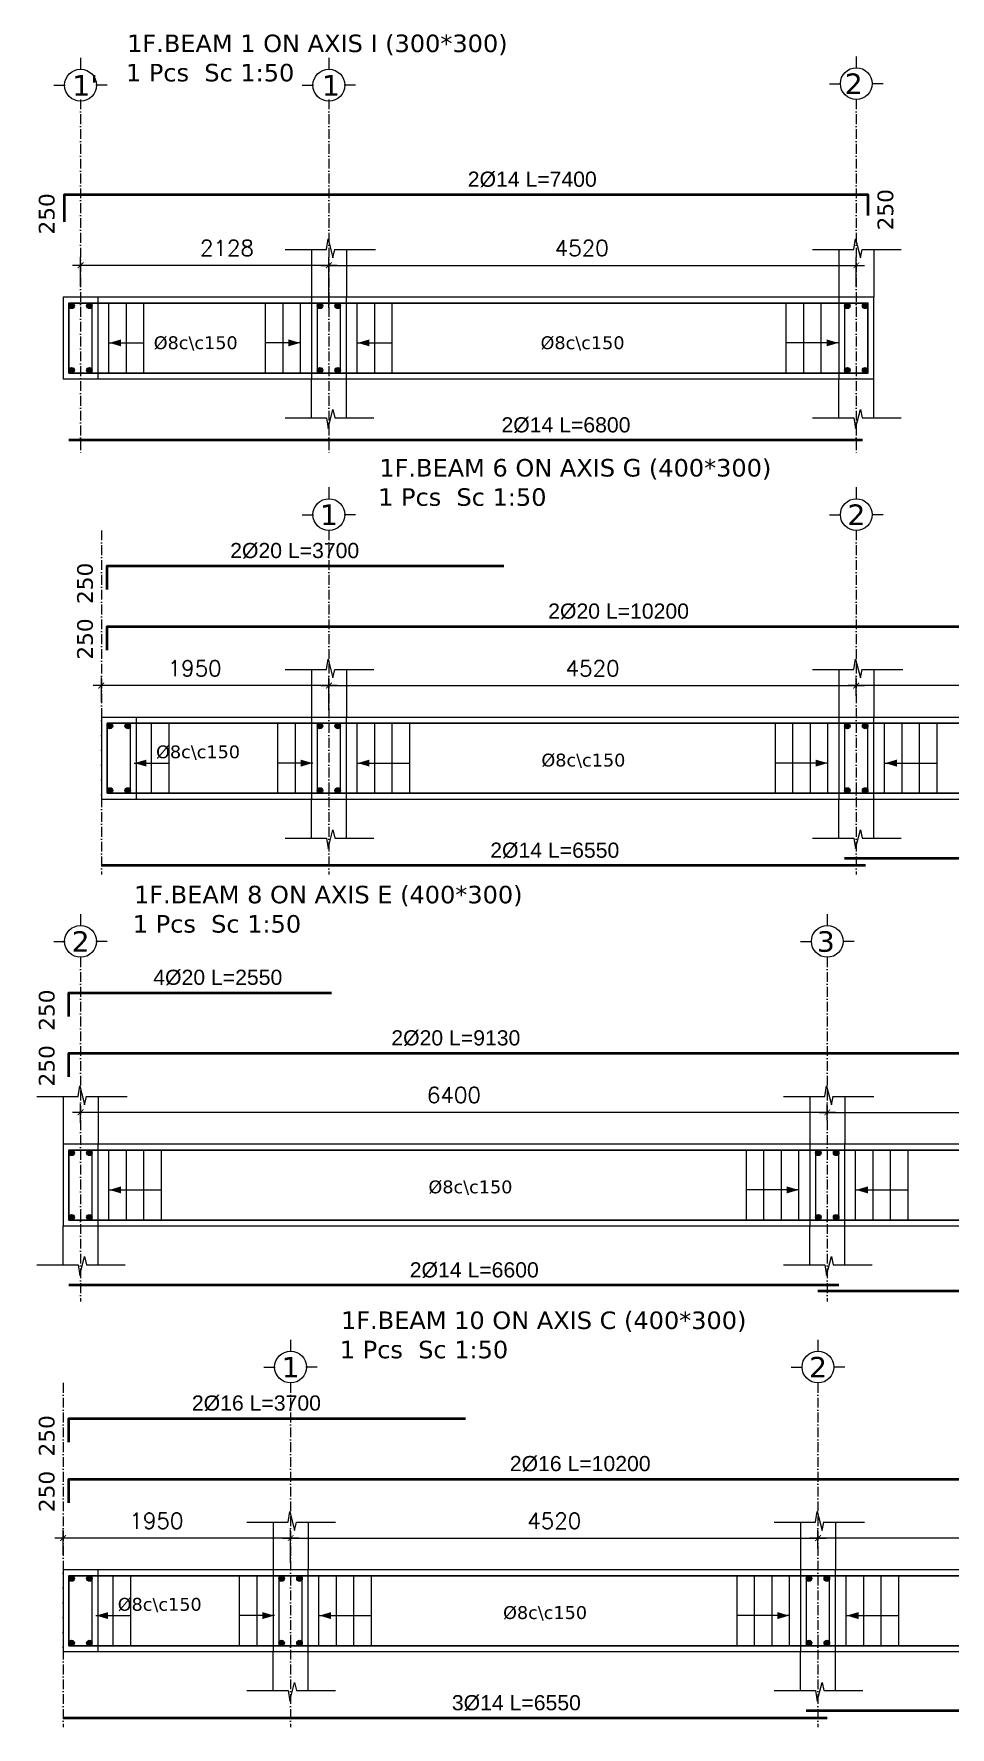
# Model space of a CAD drawing. Header units: inches. Extents: x -17020 to 43805, y -10194 to 123061.
# Drawn here: x 14624 to 15409, y 113542 to 114993 of the extents above; entities that cross this region are included whole.
import ezdxf

# ---------------------------------------------------------------- set-up
doc = ezdxf.new("R2010")
doc.units = ezdxf.units.IN
doc.header["$LTSCALE"] = 0.7
doc.header["$MEASUREMENT"] = 0
doc.linetypes.add('ACAD_ISO10W100', pattern=[18, 12, -3, 0, -3])
doc.layers.get('0').update_dxf_attribs({"lineweight": 13})
doc.layers.get('Defpoints').update_dxf_attribs({"lineweight": 5})
for name, color, linetype, lineweight in [('axis', 254, 'ACAD_ISO10W100', 9), ('BEAM FRAME', 5, 'Continuous', 18), ('COLUMN', 4, 'Continuous', 20), ('elevline', 30, 'Continuous', 20), ('FRAME 070', 5, 'Continuous', 60), ('hatch', 9, 'Continuous', 9), ('renforcment', 141, 'Continuous', 40), ('tex', 3, 'Continuous', 25), ('TEXT', 3, 'Continuous', 25), ('top rein. extension', 50, 'Continuous', 20), ('top renforcment', 7, 'Continuous', 40)]:
    doc.layers.add(name, color=color, linetype=linetype, lineweight=lineweight)
doc.styles.add('100', font='romans.shx', dxfattribs={"height": 13.5})
doc.styles.add('romanc', font='verdana.ttf', dxfattribs={"height": 250})
doc.styles.get("Standard").update_dxf_attribs({"font": 'arial.ttf', "height": 13})
doc.dimstyles.new('100', dxfattribs={"dimtxt": 13.5, "dimasz": 5, "dimexe": 7, "dimexo": 7, "dimgap": 8, "dimtad": 1, "dimdec": 0, "dimlfac": 10, "dimzin": 4, "dimdsep": 46, "dimtxsty": '100', "dimblk": 'ARCHTICK', "dimcen": 0.09, "dimdle": 7, "dimclrd": 1, "dimclre": 8, "dimclrt": 2, "dimadec": 0, "dimazin": 1, "dimtfac": 1, "dimtdec": 0, "dimtix": 1, "dimtofl": 0, "dimtmove": 0, "dimatfit": 3, "dimldrblk": 'ARCHTICK', "dimfxl": 0.18, "dimtolj": 1, "dimtzin": 0, "dimlwd": -1, "dimlwe": -1, "dimarcsym": 0})
doc.dimstyles.get("Standard").update_dxf_attribs({"dimtxt": 13, "dimasz": 5, "dimexe": 0.18, "dimexo": 0.0625, "dimgap": 6, "dimtad": 1, "dimdec": 0, "dimlfac": 10, "dimzin": 0, "dimdsep": 46, "dimtxsty": 'Standard', "dimblk": 'ARCHTICK', "dimcen": 0.09, "dimse1": 1, "dimse2": 1, "dimclrd": 1, "dimclre": 7, "dimclrt": 3, "dimadec": 0, "dimazin": 0, "dimtfac": 1, "dimtdec": 0, "dimtix": 1, "dimtofl": 0, "dimtmove": 0, "dimatfit": 3, "dimldrblk": 'ARCHTICK', "dimfxl": 1, "dimtolj": 1, "dimtzin": 0, "dimarcsym": 0})

# ---------------------------------------------------------------- blocks, each defined once
blk = doc.blocks.new('_ArchTick')
at = {"color": 0, "linetype": 'ByBlock', "lineweight": 0, "const_width": 0.15}
blk.add_lwpolyline([(-0.5, -0.5), (0.5, 0.5)], dxfattribs=at)
blk = doc.blocks.new('*D416')
at = {"color": 8, "transparency": 16777216}
for p, q in [((14876.6, 114758.2), (14876.6, 114801.7)), ((15328.6, 114776.5), (15328.6, 114801.7))]:
    blk.add_line(p, q, dxfattribs=at)
at = {"color": 1, "transparency": 16777216}
blk.add_line((14869.6, 114794.7), (15335.6, 114794.7), dxfattribs=at)
at = {"layer": 'Defpoints', "color": 0, "transparency": 16777216}
for p in [(15328.6, 114794.7), (15328.6, 114769.5), (14876.6, 114751.2)]:
    blk.add_point(p, dxfattribs=at)
at = {"color": 1, "transparency": 16777216, "xscale": 5, "yscale": 5, "zscale": 5, "rotation": 180}
blk.add_blockref('_ArchTick', (14876.6, 114794.7), dxfattribs=at)
at = {"color": 1, "transparency": 16777216, "xscale": 5, "yscale": 5, "zscale": 5}
blk.add_blockref('_ArchTick', (15328.6, 114794.7), dxfattribs=at)
at = {"color": 2, "transparency": 16777216, "insert": (15093.3, 114809.5), "char_height": 13.5, "attachment_point": 5, "style": '100'}
blk.add_mtext('\\A1;4520', dxfattribs=at)
blk = doc.blocks.new('*D417')
at = {"layer": 'Defpoints', "color": 0, "transparency": 16777216}
for p in [(14653.8, 114644.8, -13652.7), (15333.8, 114644.8, -37318.8), (15333.8, 114644.8)]:
    blk.add_point(p, dxfattribs=at)
at = {"layer": 'TEXT', "color": 3, "transparency": 16777216, "insert": (15079.8, 114657.8), "char_height": 13, "attachment_point": 5}
blk.add_mtext('\\A1;2%%C14 L=6800', dxfattribs=at)
blk = doc.blocks.new('*D418')
at = {"layer": 'Defpoints', "color": 0, "transparency": 16777216}
for p in [(14623.8, 114855.3, 264.3), (14623.8, 114855.3), (15363.8, 114855.3, -440.4)]:
    blk.add_point(p, dxfattribs=at)
at = {"layer": 'TEXT', "color": 3, "transparency": 16777216, "insert": (15050.9, 114868.3), "char_height": 13, "attachment_point": 5}
blk.add_mtext('\\A1;2%%C14 L=7400', dxfattribs=at)
blk = doc.blocks.new('*D419')
at = {"color": 8, "transparency": 16777216}
for p, q in [((14663.8, 114776.5), (14663.8, 114801.7)), ((14876.6, 114758.2), (14876.6, 114801.7))]:
    blk.add_line(p, q, dxfattribs=at)
at = {"color": 1, "transparency": 16777216}
blk.add_line((14883.6, 114794.7), (14656.8, 114794.7), dxfattribs=at)
at = {"layer": 'Defpoints', "color": 0, "transparency": 16777216}
for p in [(14663.8, 114794.7), (14663.8, 114769.5), (14876.6, 114751.2)]:
    blk.add_point(p, dxfattribs=at)
at = {"color": 1, "transparency": 16777216, "xscale": 5, "yscale": 5, "zscale": 5, "rotation": 180}
blk.add_blockref('_ArchTick', (14663.8, 114794.7), dxfattribs=at)
at = {"color": 1, "transparency": 16777216, "xscale": 5, "yscale": 5, "zscale": 5}
blk.add_blockref('_ArchTick', (14876.6, 114794.7), dxfattribs=at)
at = {"color": 2, "transparency": 16777216, "insert": (14789.2, 114809.5), "char_height": 13.5, "attachment_point": 5, "style": '100'}
blk.add_mtext('\\A1;2128', dxfattribs=at)
blk = doc.blocks.new('*D446')
at = {"layer": 'Defpoints', "color": 0, "transparency": 16777216}
for p in [(14656.6, 114485.2, -218.4), (14656.6, 114485.2), (15676.6, 114485.2, -167.8)]:
    blk.add_point(p, dxfattribs=at)
at = {"layer": 'TEXT', "color": 3, "transparency": 16777216, "insert": (15124.9, 114498.2), "char_height": 13, "attachment_point": 5}
blk.add_mtext('\\A1;2%%C20 L=10200', dxfattribs=at)
blk = doc.blocks.new('*D449')
at = {"color": 8, "transparency": 16777216}
for p, q in [((15328.6, 114425.7), (15328.6, 114441.6)), ((15968.6, 114428), (15968.6, 114441.6))]:
    blk.add_line(p, q, dxfattribs=at)
at = {"color": 1, "transparency": 16777216}
blk.add_line((15975.6, 114434.6), (15321.6, 114434.6), dxfattribs=at)
at = {"layer": 'Defpoints', "color": 0, "transparency": 16777216}
for p in [(15328.6, 114434.6), (15328.6, 114418.7), (15968.6, 114421)]:
    blk.add_point(p, dxfattribs=at)
at = {"color": 1, "transparency": 16777216, "xscale": 5, "yscale": 5, "zscale": 5, "rotation": 180}
blk.add_blockref('_ArchTick', (15328.6, 114434.6), dxfattribs=at)
at = {"color": 1, "transparency": 16777216, "xscale": 5, "yscale": 5, "zscale": 5}
blk.add_blockref('_ArchTick', (15968.6, 114434.6), dxfattribs=at)
at = {"color": 2, "transparency": 16777216, "insert": (15648.6, 114449.4), "char_height": 13.5, "attachment_point": 5, "style": '100'}
blk.add_mtext('\\A1;6400', dxfattribs=at)
blk = doc.blocks.new('*D450')
at = {"color": 8, "transparency": 16777216}
for p, q in [((14876.6, 114413.4), (14876.6, 114441.6)), ((15328.6, 114425.7), (15328.6, 114441.6))]:
    blk.add_line(p, q, dxfattribs=at)
at = {"color": 1, "transparency": 16777216}
blk.add_line((14869.6, 114434.6), (15335.6, 114434.6), dxfattribs=at)
at = {"layer": 'Defpoints', "color": 0, "transparency": 16777216}
for p in [(15328.6, 114434.6), (15328.6, 114418.7), (14876.6, 114406.4)]:
    blk.add_point(p, dxfattribs=at)
at = {"color": 1, "transparency": 16777216, "xscale": 5, "yscale": 5, "zscale": 5, "rotation": 180}
blk.add_blockref('_ArchTick', (14876.6, 114434.6), dxfattribs=at)
at = {"color": 1, "transparency": 16777216, "xscale": 5, "yscale": 5, "zscale": 5}
blk.add_blockref('_ArchTick', (15328.6, 114434.6), dxfattribs=at)
at = {"color": 2, "transparency": 16777216, "insert": (15102.6, 114449.4), "char_height": 13.5, "attachment_point": 5, "style": '100'}
blk.add_mtext('\\A1;4520', dxfattribs=at)
blk = doc.blocks.new('*D451')
at = {"layer": 'Defpoints', "color": 0, "transparency": 16777216}
for p in [(14656.6, 114537.1, -218.4), (14656.6, 114537.1), (15026.6, 114537.1, -209.5)]:
    blk.add_point(p, dxfattribs=at)
at = {"layer": 'TEXT', "color": 3, "transparency": 16777216, "insert": (14847.3, 114550.1), "char_height": 13, "attachment_point": 5}
blk.add_mtext('\\A1;2%%C20 L=3700', dxfattribs=at)
blk = doc.blocks.new('*D453')
at = {"layer": 'Defpoints', "color": 0, "transparency": 16777216}
for p in [(14681.6, 114280.3, -13652.7), (15336.6, 114280.3, -37100.9), (15336.6, 114280.3)]:
    blk.add_point(p, dxfattribs=at)
at = {"layer": 'TEXT', "color": 3, "transparency": 16777216, "insert": (15070.2, 114293.3), "char_height": 13, "attachment_point": 5}
blk.add_mtext('\\A1;2%%C14 L=6550', dxfattribs=at)
blk = doc.blocks.new('*D454')
at = {"layer": 'Defpoints', "color": 0, "transparency": 16777216}
for p in [(15318.6, 114286.5, -13652.7), (15978.6, 114286.5, -37100.9), (15978.6, 114286.5)]:
    blk.add_point(p, dxfattribs=at)
at = {"layer": 'TEXT', "color": 3, "transparency": 16777216, "insert": (15666, 114299.5), "char_height": 13, "attachment_point": 5}
blk.add_mtext('\\A1;2%%C14 L=6600', dxfattribs=at)
blk = doc.blocks.new('*D456')
at = {"color": 8, "transparency": 16777216}
for p, q in [((14681.6, 114420.3), (14681.6, 114441.6)), ((14876.6, 114413.4), (14876.6, 114441.6))]:
    blk.add_line(p, q, dxfattribs=at)
at = {"color": 1, "transparency": 16777216}
blk.add_line((14883.6, 114434.6), (14674.6, 114434.6), dxfattribs=at)
at = {"layer": 'Defpoints', "color": 0, "transparency": 16777216}
for p in [(14681.6, 114434.6), (14681.6, 114413.3), (14876.6, 114406.4)]:
    blk.add_point(p, dxfattribs=at)
at = {"color": 1, "transparency": 16777216, "xscale": 5, "yscale": 5, "zscale": 5, "rotation": 180}
blk.add_blockref('_ArchTick', (14681.6, 114434.6), dxfattribs=at)
at = {"color": 1, "transparency": 16777216, "xscale": 5, "yscale": 5, "zscale": 5}
blk.add_blockref('_ArchTick', (14876.6, 114434.6), dxfattribs=at)
at = {"color": 2, "transparency": 16777216, "insert": (14761.6, 114449.4), "char_height": 13.5, "attachment_point": 5, "style": '100'}
blk.add_mtext('\\A1;1950', dxfattribs=at)
blk = doc.blocks.new('*D496')
at = {"layer": 'Defpoints', "color": 0, "transparency": 16777216}
for p in [(14623.8, 114119.5, -0.5), (14623.8, 114119.5), (15536.7, 114119.5, -167.8)]:
    blk.add_point(p, dxfattribs=at)
at = {"layer": 'TEXT', "color": 3, "transparency": 16777216, "insert": (14985.4, 114132.5), "char_height": 13, "attachment_point": 5}
blk.add_mtext('\\A1;2%%C20 L=9130', dxfattribs=at)
blk = doc.blocks.new('*D497')
at = {"color": 8, "transparency": 16777216}
for p, q in [((15303.8, 114062.3), (15303.8, 114075.9)), ((15755.8, 114062.9), (15755.8, 114075.9))]:
    blk.add_line(p, q, dxfattribs=at)
at = {"color": 1, "transparency": 16777216}
blk.add_line((15296.8, 114068.9), (15762.8, 114068.9), dxfattribs=at)
at = {"layer": 'Defpoints', "color": 0, "transparency": 16777216}
for p in [(15755.8, 114068.9), (15303.8, 114055.3), (15755.8, 114055.9)]:
    blk.add_point(p, dxfattribs=at)
at = {"color": 1, "transparency": 16777216, "xscale": 5, "yscale": 5, "zscale": 5, "rotation": 180}
blk.add_blockref('_ArchTick', (15303.8, 114068.9), dxfattribs=at)
at = {"color": 1, "transparency": 16777216, "xscale": 5, "yscale": 5, "zscale": 5}
blk.add_blockref('_ArchTick', (15755.8, 114068.9), dxfattribs=at)
at = {"color": 2, "transparency": 16777216, "insert": (15529.8, 114083.7), "char_height": 13.5, "attachment_point": 5, "style": '100'}
blk.add_mtext('\\A1;4520', dxfattribs=at)
blk = doc.blocks.new('*D499')
at = {"color": 8, "transparency": 16777216}
for p, q in [((14663.8, 114060), (14663.8, 114075.9)), ((15303.8, 114062.3), (15303.8, 114075.9))]:
    blk.add_line(p, q, dxfattribs=at)
at = {"color": 1, "transparency": 16777216}
blk.add_line((15310.8, 114068.9), (14656.8, 114068.9), dxfattribs=at)
at = {"layer": 'Defpoints', "color": 0, "transparency": 16777216}
for p in [(14663.8, 114068.9), (14663.8, 114053), (15303.8, 114055.3)]:
    blk.add_point(p, dxfattribs=at)
at = {"color": 1, "transparency": 16777216, "xscale": 5, "yscale": 5, "zscale": 5, "rotation": 180}
blk.add_blockref('_ArchTick', (14663.8, 114068.9), dxfattribs=at)
at = {"color": 1, "transparency": 16777216, "xscale": 5, "yscale": 5, "zscale": 5}
blk.add_blockref('_ArchTick', (15303.8, 114068.9), dxfattribs=at)
at = {"color": 2, "transparency": 16777216, "insert": (14983.8, 114083.7), "char_height": 13.5, "attachment_point": 5, "style": '100'}
blk.add_mtext('\\A1;6400', dxfattribs=at)
blk = doc.blocks.new('*D500')
at = {"layer": 'Defpoints', "color": 0, "transparency": 16777216}
for p in [(14623.8, 114171.4, -218.4), (14623.8, 114171.4), (14878.8, 114171.4, -217.9)]:
    blk.add_point(p, dxfattribs=at)
at = {"layer": 'TEXT', "color": 3, "transparency": 16777216, "insert": (14781.4, 114184.4), "char_height": 13, "attachment_point": 5}
blk.add_mtext('\\A1;4%%C20 L=2550', dxfattribs=at)
blk = doc.blocks.new('*D501')
at = {"layer": 'Defpoints', "color": 0, "transparency": 16777216}
for p in [(14653.8, 113920.7, -13652.7), (15313.8, 113920.7, -37100.9), (15313.8, 113920.7)]:
    blk.add_point(p, dxfattribs=at)
at = {"layer": 'TEXT', "color": 3, "transparency": 16777216, "insert": (15001.2, 113933.7), "char_height": 13, "attachment_point": 5}
blk.add_mtext('\\A1;2%%C14 L=6600', dxfattribs=at)
blk = doc.blocks.new('*D503')
at = {"layer": 'Defpoints', "color": 0, "transparency": 16777216}
for p in [(15295.8, 113915.6, -13652.7), (15880.8, 113915.6, -37100.9), (15880.8, 113915.6)]:
    blk.add_point(p, dxfattribs=at)
at = {"layer": 'TEXT', "color": 3, "transparency": 16777216, "insert": (15516.4, 113928.6), "char_height": 13, "attachment_point": 5}
blk.add_mtext('\\A1;2%%C14 L=5850', dxfattribs=at)
blk = doc.blocks.new('*D527')
at = {"layer": 'Defpoints', "color": 0, "transparency": 16777216}
for p in [(14623.8, 113754.7, -218.4), (14623.8, 113754.7), (15643.7, 113754.7, -167.8)]:
    blk.add_point(p, dxfattribs=at)
at = {"layer": 'TEXT', "color": 3, "transparency": 16777216, "insert": (15092, 113767.7), "char_height": 13, "attachment_point": 5}
blk.add_mtext('\\A1;2%%C16 L=10200', dxfattribs=at)
blk = doc.blocks.new('*D530')
at = {"color": 1, "transparency": 16777216}
blk.add_line((15942.8, 113704.1), (15288.8, 113704.1), dxfattribs=at)
at = {"color": 8, "transparency": 16777216}
for p, q in [((15295.8, 113695.2), (15295.8, 113711.1)), ((15935.8, 113697.5), (15935.8, 113711.1))]:
    blk.add_line(p, q, dxfattribs=at)
at = {"layer": 'Defpoints', "color": 0, "transparency": 16777216}
for p in [(15295.8, 113704.1), (15295.8, 113688.2), (15935.8, 113690.5)]:
    blk.add_point(p, dxfattribs=at)
at = {"color": 1, "transparency": 16777216, "xscale": 5, "yscale": 5, "zscale": 5, "rotation": 180}
blk.add_blockref('_ArchTick', (15295.8, 113704.1), dxfattribs=at)
at = {"color": 1, "transparency": 16777216, "xscale": 5, "yscale": 5, "zscale": 5}
blk.add_blockref('_ArchTick', (15935.8, 113704.1), dxfattribs=at)
at = {"color": 2, "transparency": 16777216, "insert": (15615.8, 113718.9), "char_height": 13.5, "attachment_point": 5, "style": '100'}
blk.add_mtext('\\A1;6400', dxfattribs=at)
blk = doc.blocks.new('*D531')
at = {"color": 1, "transparency": 16777216}
blk.add_line((14836.8, 113704.1), (15302.8, 113704.1), dxfattribs=at)
at = {"color": 8, "transparency": 16777216}
for p, q in [((14843.8, 113682.9), (14843.8, 113711.1)), ((15295.8, 113695.2), (15295.8, 113711.1))]:
    blk.add_line(p, q, dxfattribs=at)
at = {"layer": 'Defpoints', "color": 0, "transparency": 16777216}
for p in [(15295.8, 113704.1), (15295.8, 113688.2), (14843.8, 113675.9)]:
    blk.add_point(p, dxfattribs=at)
at = {"color": 1, "transparency": 16777216, "xscale": 5, "yscale": 5, "zscale": 5, "rotation": 180}
blk.add_blockref('_ArchTick', (14843.8, 113704.1), dxfattribs=at)
at = {"color": 1, "transparency": 16777216, "xscale": 5, "yscale": 5, "zscale": 5}
blk.add_blockref('_ArchTick', (15295.8, 113704.1), dxfattribs=at)
at = {"color": 2, "transparency": 16777216, "insert": (15069.8, 113718.9), "char_height": 13.5, "attachment_point": 5, "style": '100'}
blk.add_mtext('\\A1;4520', dxfattribs=at)
blk = doc.blocks.new('*D532')
at = {"layer": 'Defpoints', "color": 0, "transparency": 16777216}
for p in [(14623.8, 113806.6, -218.4), (14623.8, 113806.6), (14993.8, 113806.6, -209.5)]:
    blk.add_point(p, dxfattribs=at)
at = {"layer": 'TEXT', "color": 3, "transparency": 16777216, "insert": (14814.5, 113819.6), "char_height": 13, "attachment_point": 5}
blk.add_mtext('\\A1;2%%C16 L=3700', dxfattribs=at)
blk = doc.blocks.new('*D534')
at = {"layer": 'Defpoints', "color": 0, "transparency": 16777216}
for p in [(14648.8, 113549.8, -13652.7), (15303.8, 113549.8, -37100.9), (15303.8, 113549.8)]:
    blk.add_point(p, dxfattribs=at)
at = {"layer": 'TEXT', "color": 3, "transparency": 16777216, "insert": (15037.3, 113562.8), "char_height": 13, "attachment_point": 5}
blk.add_mtext('\\A1;3%%C14 L=6550', dxfattribs=at)
blk = doc.blocks.new('*D535')
at = {"layer": 'Defpoints', "color": 0, "transparency": 16777216}
for p in [(15285.8, 113556, -13652.7), (15945.8, 113556, -37100.9), (15945.8, 113556)]:
    blk.add_point(p, dxfattribs=at)
at = {"layer": 'TEXT', "color": 3, "transparency": 16777216, "insert": (15633.2, 113569), "char_height": 13, "attachment_point": 5}
blk.add_mtext('\\A1;3%%C14 L=6600', dxfattribs=at)
blk = doc.blocks.new('*D537')
at = {"color": 1, "transparency": 16777216}
blk.add_line((14850.8, 113704.1), (14641.8, 113704.1), dxfattribs=at)
at = {"color": 8, "transparency": 16777216}
for p, q in [((14648.8, 113689.8), (14648.8, 113711.1)), ((14843.8, 113682.9), (14843.8, 113711.1))]:
    blk.add_line(p, q, dxfattribs=at)
at = {"layer": 'Defpoints', "color": 0, "transparency": 16777216}
for p in [(14648.8, 113704.1), (14648.8, 113682.8), (14843.8, 113675.9)]:
    blk.add_point(p, dxfattribs=at)
at = {"color": 1, "transparency": 16777216, "xscale": 5, "yscale": 5, "zscale": 5, "rotation": 180}
blk.add_blockref('_ArchTick', (14648.8, 113704.1), dxfattribs=at)
at = {"color": 1, "transparency": 16777216, "xscale": 5, "yscale": 5, "zscale": 5}
blk.add_blockref('_ArchTick', (14843.8, 113704.1), dxfattribs=at)
at = {"color": 2, "transparency": 16777216, "insert": (14728.8, 113718.9), "char_height": 13.5, "attachment_point": 5, "style": '100'}
blk.add_mtext('\\A1;1950', dxfattribs=at)

msp = doc.modelspace()

# ---------------------------------------------------------------- hatches: boundary and pattern name
at = {"layer": 'elevline'}
for points in [[(14658.52, 114760.05, 1), (14653.76, 114760.05, 1)], [(14669.01, 114760.05, -1), (14673.76, 114760.05, -1)], [(14871.37, 114760.05, 1), (14866.61, 114760.05, 1)], [(14881.86, 114760.05, -1), (14886.61, 114760.05, -1)], [(15323.37, 114760.05, 1), (15318.61, 114760.05, 1)], [(15333.86, 114760.05, -1), (15338.61, 114760.05, -1)], [(14658.52, 114704.81, -1), (14653.76, 114704.81, -1)], [(14669.01, 114704.81, 1), (14673.76, 114704.81, 1)], [(14871.37, 114704.81, -1), (14866.61, 114704.81, -1)], [(14881.86, 114704.81, 1), (14886.61, 114704.81, 1)], [(15323.37, 114704.81, -1), (15318.61, 114704.81, -1)], [(15333.86, 114704.81, 1), (15338.61, 114704.81, 1)], [(14691.37, 114399.95, 1), (14686.61, 114399.95, 1)], [(14701.86, 114399.95, -1), (14706.61, 114399.95, -1)], [(14871.37, 114399.95, 1), (14866.61, 114399.95, 1)], [(14881.86, 114399.95, -1), (14886.61, 114399.95, -1)], [(15323.37, 114399.95, 1), (15318.61, 114399.95, 1)], [(15333.86, 114399.95, -1), (15338.61, 114399.95, -1)], [(14691.37, 114344.71, -1), (14686.61, 114344.71, -1)], [(14701.86, 114344.71, 1), (14706.61, 114344.71, 1)], [(14871.37, 114344.71, -1), (14866.61, 114344.71, -1)], [(14881.86, 114344.71, 1), (14886.61, 114344.71, 1)], [(15323.37, 114344.71, -1), (15318.61, 114344.71, -1)], [(15333.86, 114344.71, 1), (15338.61, 114344.71, 1)], [(14658.52, 114034.24, 1), (14653.76, 114034.24, 1)], [(14669.01, 114034.24, -1), (14673.76, 114034.24, -1)], [(15298.52, 114034.24, 1), (15293.76, 114034.24, 1)], [(15309.01, 114034.24, -1), (15313.76, 114034.24, -1)], [(14658.52, 113978.99, -1), (14653.76, 113978.99, -1)], [(14669.01, 113978.99, 1), (14673.76, 113978.99, 1)], [(15298.52, 113978.99, -1), (15293.76, 113978.99, -1)], [(15309.01, 113978.99, 1), (15313.76, 113978.99, 1)], [(14658.52, 113669.46, 1), (14653.76, 113669.46, 1)], [(14669.01, 113669.46, -1), (14673.76, 113669.46, -1)], [(14838.52, 113669.46, 1), (14833.76, 113669.46, 1)], [(14849.01, 113669.46, -1), (14853.76, 113669.46, -1)], [(15290.52, 113669.46, 1), (15285.76, 113669.46, 1)], [(15301.01, 113669.46, -1), (15305.76, 113669.46, -1)], [(14658.52, 113614.22, -1), (14653.76, 113614.22, -1)], [(14669.01, 113614.22, 1), (14673.76, 113614.22, 1)], [(14838.52, 113614.22, -1), (14833.76, 113614.22, -1)], [(14849.01, 113614.22, 1), (14853.76, 113614.22, 1)], [(15290.52, 113614.22, -1), (15285.76, 113614.22, -1)], [(15301.01, 113614.22, 1), (15305.76, 113614.22, 1)]]:
    msp.add_hatch(color=256, dxfattribs=at).paths.add_polyline_path(points)

# ---------------------------------------------------------------- linework, layer by layer
at = {"layer": 'axis'}
for p, q in [((14663.76, 114936.83), (14663.76, 114632.69)), ((14663.76, 114936.83), (14663.76, 114632.69)), ((14876.61, 114936.83), (14876.61, 114632.69)), ((15328.61, 114936.83), (15328.61, 114632.69)), ((14681.61, 114567.52), (14681.61, 114272.59)), ((14876.61, 114567.52), (14876.61, 114272.59)), ((15328.61, 114567.52), (15328.61, 114272.59)), ((15328.61, 114567.52), (15328.61, 114272.59)), ((14663.76, 114201.81, -217.91), (14663.76, 113906.88, -217.91)), ((14663.76, 114201.81, -217.91), (14663.76, 113906.88, -217.91)), ((15303.76, 114201.81, -217.91), (15303.76, 113906.88, -217.91)), ((14648.76, 113837.03), (14648.76, 113542.1)), ((14843.76, 113837.03), (14843.76, 113542.1)), ((15295.76, 113837.03), (15295.76, 113542.1)), ((15295.76, 113837.03), (15295.76, 113542.1))]:
    msp.add_line(p, q, dxfattribs=at)
at = {"layer": 'BEAM FRAME', "elevation": 217.91}
for points in [[(14648.76, 114697.43), (15343.61, 114697.43), (15343.61, 114767.43), (14648.76, 114767.43)], [(14681.61, 114337.33), (16600.61, 114337.33), (16600.61, 114407.33), (14681.61, 114407.33)], [(14648.76, 113606.84), (16517.76, 113606.84), (16517.76, 113676.84), (14648.76, 113676.84)]]:
    msp.add_lwpolyline(points, close=True, dxfattribs=at)
at = {"layer": 'BEAM FRAME'}
msp.add_lwpolyline([(14648.76, 113971.61), (15880.76, 113971.61), (15880.76, 114041.61), (14648.76, 114041.61)], close=True, dxfattribs=at)
at = {"layer": 'COLUMN', "lineweight": 20}
for p, q in [((14861.61, 114808.36, 217.91), (14861.61, 114767.43, 217.91)), ((14891.61, 114808.36, 217.91), (14891.61, 114767.43, 217.91)), ((15313.61, 114808.36, 217.91), (15313.61, 114767.43, 217.91)), ((15343.61, 114808.36, 217.91), (15343.61, 114767.43, 217.91)), ((14861.61, 114664, 217.91), (14861.61, 114697.43, 217.91)), ((14891.61, 114664, 217.91), (14891.61, 114697.43, 217.91)), ((15313.61, 114664, 217.91), (15313.61, 114697.43, 217.91)), ((15343.61, 114664, 217.91), (15343.61, 114697.43, 217.91)), ((14861.61, 114448.26, 217.91), (14861.61, 114407.33, 217.91)), ((14891.61, 114448.26, 217.91), (14891.61, 114407.33, 217.91)), ((15313.61, 114448.26, 217.91), (15313.61, 114407.33, 217.91)), ((15343.61, 114448.26, 217.91), (15343.61, 114407.33, 217.91)), ((14861.61, 114303.9, 217.91), (14861.61, 114337.33, 217.91)), ((14891.61, 114303.9, 217.91), (14891.61, 114337.33, 217.91)), ((15313.61, 114303.9, 217.91), (15313.61, 114337.33, 217.91)), ((15343.61, 114303.9, 217.91), (15343.61, 114337.33, 217.91)), ((14648.76, 114082.54), (14648.76, 114041.61)), ((14678.76, 114082.54), (14678.76, 114041.61)), ((15288.76, 114082.54), (15288.76, 114041.61)), ((15318.76, 114082.54), (15318.76, 114041.61)), ((14648.76, 113938.19), (14648.76, 113971.61)), ((14678.76, 113938.19), (14678.76, 113971.61)), ((15288.76, 113938.19), (15288.76, 113971.61)), ((15318.76, 113938.19), (15318.76, 113971.61)), ((14828.76, 113717.77, 217.91), (14828.76, 113676.84, 217.91)), ((14858.76, 113717.77, 217.91), (14858.76, 113676.84, 217.91)), ((15280.76, 113717.77, 217.91), (15280.76, 113676.84, 217.91)), ((15310.76, 113717.77, 217.91), (15310.76, 113676.84, 217.91)), ((14828.76, 113573.42, 217.91), (14828.76, 113606.84, 217.91)), ((14858.76, 113573.42, 217.91), (14858.76, 113606.84, 217.91)), ((15280.76, 113573.42, 217.91), (15280.76, 113606.84, 217.91)), ((15310.76, 113573.42, 217.91), (15310.76, 113606.84, 217.91))]:
    msp.add_line(p, q, dxfattribs=at)
at = {"layer": 'elevline'}
for p, q in [((14688.08, 114702.43), (14688.08, 114762.43)), ((14703.03, 114702.43), (14703.03, 114762.43)), ((14718.03, 114702.43), (14718.03, 114762.43)), ((14822.34, 114702.43), (14822.34, 114762.43)), ((14837.34, 114702.43), (14837.34, 114762.43)), ((14852.3, 114702.43), (14852.3, 114762.43)), ((14900.92, 114702.43), (14900.92, 114762.43)), ((14915.88, 114702.43), (14915.88, 114762.43)), ((14930.88, 114702.43), (14930.88, 114762.43)), ((15268.61, 114702.43), (15268.61, 114762.43)), ((15283.61, 114702.43), (15283.61, 114762.43)), ((15298.61, 114702.43), (15298.61, 114762.43)), ((14724.7, 114342.33), (14724.7, 114402.33)), ((14739.7, 114342.33), (14739.7, 114402.33)), ((14832.96, 114342.33), (14832.96, 114402.33)), ((14847.96, 114342.33), (14847.96, 114402.33)), ((14900.92, 114342.33), (14900.92, 114402.33)), ((14915.88, 114342.33), (14915.88, 114402.33)), ((14930.88, 114342.33), (14930.88, 114402.33)), ((14945.88, 114342.33), (14945.88, 114402.33)), ((15259.34, 114342.33), (15259.34, 114402.33)), ((15274.34, 114342.33), (15274.34, 114402.33)), ((15289.34, 114342.33), (15289.34, 114402.33)), ((15304.3, 114342.33), (15304.3, 114402.33)), ((15352.92, 114342.33), (15352.92, 114402.33)), ((15367.88, 114342.33), (15367.88, 114402.33)), ((15382.88, 114342.33), (15382.88, 114402.33)), ((15397.88, 114342.33), (15397.88, 114402.33)), ((14688.08, 113976.61, -217.91), (14688.08, 114036.61, -217.91)), ((14703.03, 113976.61, -217.91), (14703.03, 114036.61, -217.91)), ((14718.03, 113976.61, -217.91), (14718.03, 114036.61, -217.91)), ((14733.03, 113976.61, -217.91), (14733.03, 114036.61, -217.91)), ((15234.49, 113976.61, -217.91), (15234.49, 114036.61, -217.91)), ((15249.49, 113976.61, -217.91), (15249.49, 114036.61, -217.91)), ((15264.49, 113976.61, -217.91), (15264.49, 114036.61, -217.91)), ((15279.45, 113976.61, -217.91), (15279.45, 114036.61, -217.91)), ((15328.08, 113976.61, -217.91), (15328.08, 114036.61, -217.91)), ((15343.03, 113976.61, -217.91), (15343.03, 114036.61, -217.91)), ((15358.03, 113976.61, -217.91), (15358.03, 114036.61, -217.91)), ((15373.03, 113976.61, -217.91), (15373.03, 114036.61, -217.91)), ((14691.85, 113611.84), (14691.85, 113671.84)), ((14706.85, 113611.84), (14706.85, 113671.84)), ((14800.11, 113611.84), (14800.11, 113671.84)), ((14815.11, 113611.84), (14815.11, 113671.84)), ((14868.08, 113611.84), (14868.08, 113671.84)), ((14883.03, 113611.84), (14883.03, 113671.84)), ((14898.03, 113611.84), (14898.03, 113671.84)), ((14913.03, 113611.84), (14913.03, 113671.84)), ((15226.49, 113611.84), (15226.49, 113671.84)), ((15241.49, 113611.84), (15241.49, 113671.84)), ((15256.49, 113611.84), (15256.49, 113671.84)), ((15271.45, 113611.84), (15271.45, 113671.84)), ((15320.08, 113611.84), (15320.08, 113671.84)), ((15335.03, 113611.84), (15335.03, 113671.84)), ((15350.03, 113611.84), (15350.03, 113671.84)), ((15365.03, 113611.84), (15365.03, 113671.84))]:
    msp.add_line(p, q, dxfattribs=at)
for centre in [(14656.14, 114760.05), (14671.39, 114760.05), (14868.99, 114760.05), (14884.23, 114760.05), (15320.99, 114760.05), (15336.23, 114760.05), (14656.14, 114704.81), (14671.39, 114704.81), (14868.99, 114704.81), (14884.23, 114704.81), (15320.99, 114704.81), (15336.23, 114704.81), (14688.99, 114399.95), (14704.23, 114399.95), (14868.99, 114399.95), (14884.23, 114399.95), (15320.99, 114399.95), (15336.23, 114399.95), (14688.99, 114344.71), (14704.23, 114344.71), (14868.99, 114344.71), (14884.23, 114344.71), (15320.99, 114344.71), (15336.23, 114344.71), (14656.14, 114034.24, -217.91), (14671.39, 114034.24, -217.91), (15296.14, 114034.24, -217.91), (15311.39, 114034.24, -217.91), (14656.14, 113978.99, -217.91), (14671.39, 113978.99, -217.91), (15296.14, 113978.99, -217.91), (15311.39, 113978.99, -217.91), (14656.14, 113669.46), (14671.39, 113669.46), (14836.14, 113669.46), (14851.39, 113669.46), (15288.14, 113669.46), (15303.39, 113669.46), (14656.14, 113614.22), (14671.39, 113614.22), (14836.14, 113614.22), (14851.39, 113614.22), (15288.14, 113614.22), (15303.39, 113614.22)]:
    msp.add_circle(centre, 2.38, dxfattribs=at)
at = {"layer": 'FRAME 070', "lineweight": 20}
for p, q in [((14874.58, 114808.36, 217.91), (14875.93, 114817.36, 217.91)), ((14875.93, 114817.36, 217.91), (14880.11, 114801.28, 217.91)), ((15326.58, 114808.36, 217.91), (15327.93, 114817.36, 217.91)), ((15327.93, 114817.36, 217.91), (15332.11, 114801.28, 217.91)), ((14839.22, 114808.36, 217.91), (14874.58, 114808.36, 217.91)), ((14880.11, 114801.28, 217.91), (14881.62, 114808.36, 217.91)), ((14881.14, 114808.36, 217.91), (14916.5, 114808.36, 217.91)), ((15291.22, 114808.36, 217.91), (15326.58, 114808.36, 217.91)), ((15332.11, 114801.28, 217.91), (15333.62, 114808.36, 217.91)), ((15333.62, 114808.36, 217.91), (15367.01, 114808.36, 217.91)), ((14875.93, 114655, 217.91), (14880.11, 114671.08, 217.91)), ((14880.11, 114671.08, 217.91), (14881.62, 114664, 217.91)), ((15327.93, 114655, 217.91), (15332.11, 114671.08, 217.91)), ((15332.11, 114671.08, 217.91), (15333.62, 114664, 217.91)), ((14839.22, 114664, 217.91), (14874.58, 114664, 217.91)), ((14874.58, 114664, 217.91), (14875.93, 114655, 217.91)), ((14881.62, 114664, 217.91), (14915.01, 114664, 217.91)), ((15291.22, 114664, 217.91), (15326.58, 114664, 217.91)), ((15326.58, 114664, 217.91), (15327.93, 114655, 217.91)), ((15333.62, 114664, 217.91), (15367.01, 114664, 217.91)), ((14874.58, 114448.26, 217.91), (14875.93, 114457.26, 217.91)), ((14875.93, 114457.26, 217.91), (14880.11, 114441.18, 217.91)), ((15326.58, 114448.26, 217.91), (15327.93, 114457.26, 217.91)), ((15327.93, 114457.26, 217.91), (15332.11, 114441.18, 217.91)), ((14839.22, 114448.26, 217.91), (14874.58, 114448.26, 217.91)), ((14880.11, 114441.18, 217.91), (14881.62, 114448.26, 217.91)), ((14881.62, 114448.26, 217.91), (14915.01, 114448.26, 217.91)), ((15291.22, 114448.26, 217.91), (15326.58, 114448.26, 217.91)), ((15332.11, 114441.18, 217.91), (15333.62, 114448.26, 217.91)), ((15333.14, 114448.26, 217.91), (15368.5, 114448.26, 217.91)), ((14875.93, 114294.9, 217.91), (14880.11, 114310.98, 217.91)), ((14880.11, 114310.98, 217.91), (14881.62, 114303.9, 217.91)), ((15327.93, 114294.9, 217.91), (15332.11, 114310.98, 217.91)), ((15332.11, 114310.98, 217.91), (15333.62, 114303.9, 217.91)), ((14839.22, 114303.9, 217.91), (14874.58, 114303.9, 217.91)), ((14874.58, 114303.9, 217.91), (14875.93, 114294.9, 217.91)), ((14881.62, 114303.9, 217.91), (14915.01, 114303.9, 217.91)), ((15291.22, 114303.9, 217.91), (15326.58, 114303.9, 217.91)), ((15326.58, 114303.9, 217.91), (15327.93, 114294.9, 217.91)), ((15333.62, 114303.9, 217.91), (15367.01, 114303.9, 217.91)), ((14661.73, 114082.54), (14663.08, 114091.54)), ((14663.08, 114091.54), (14667.26, 114075.47)), ((15301.73, 114082.54), (15303.08, 114091.54)), ((15303.08, 114091.54), (15307.26, 114075.47)), ((14626.37, 114082.54), (14661.73, 114082.54)), ((14667.26, 114075.47), (14668.77, 114082.54)), ((14668.29, 114082.54), (14703.65, 114082.54)), ((15266.37, 114082.54), (15301.73, 114082.54)), ((15307.26, 114075.47), (15308.77, 114082.54)), ((15308.29, 114082.54), (15343.65, 114082.54)), ((14663.08, 113929.19), (14667.26, 113945.26)), ((14667.26, 113945.26), (14668.77, 113938.19)), ((15303.08, 113929.19), (15307.26, 113945.26)), ((15307.26, 113945.26), (15308.77, 113938.19)), ((14626.37, 113938.19), (14661.73, 113938.19)), ((14661.73, 113938.19), (14663.08, 113929.19)), ((14668.77, 113938.19), (14702.16, 113938.19)), ((15266.37, 113938.19), (15301.73, 113938.19)), ((15301.73, 113938.19), (15303.08, 113929.19)), ((15308.77, 113938.19), (15342.16, 113938.19)), ((14841.73, 113717.77, 217.91), (14843.08, 113726.77, 217.91)), ((14843.08, 113726.77, 217.91), (14847.26, 113710.69, 217.91)), ((15293.73, 113717.77, 217.91), (15295.08, 113726.77, 217.91)), ((15295.08, 113726.77, 217.91), (15299.26, 113710.69, 217.91)), ((14806.37, 113717.77, 217.91), (14841.73, 113717.77, 217.91)), ((14847.26, 113710.69, 217.91), (14848.77, 113717.77, 217.91)), ((14848.77, 113717.77, 217.91), (14882.16, 113717.77, 217.91)), ((15258.37, 113717.77, 217.91), (15293.73, 113717.77, 217.91)), ((15299.26, 113710.69, 217.91), (15300.77, 113717.77, 217.91)), ((15300.29, 113717.77, 217.91), (15335.65, 113717.77, 217.91)), ((14806.37, 113573.42, 217.91), (14841.73, 113573.42, 217.91)), ((14841.73, 113573.42, 217.91), (14843.08, 113564.42, 217.91)), ((14843.08, 113564.42, 217.91), (14847.26, 113580.49, 217.91)), ((14847.26, 113580.49, 217.91), (14848.77, 113573.42, 217.91)), ((14848.77, 113573.42, 217.91), (14882.16, 113573.42, 217.91)), ((15258.37, 113573.42, 217.91), (15293.73, 113573.42, 217.91)), ((15293.73, 113573.42, 217.91), (15295.08, 113564.42, 217.91)), ((15295.08, 113564.42, 217.91), (15299.26, 113580.49, 217.91)), ((15299.26, 113580.49, 217.91), (15300.77, 113573.42, 217.91)), ((15300.77, 113573.42, 217.91), (15334.16, 113573.42, 217.91))]:
    msp.add_line(p, q, dxfattribs=at)
at = {"layer": 'FRAME 070', "lineweight": 15}
for points in [[(14648.76, 114697.43), (14678.76, 114697.43), (14678.76, 114767.43), (14648.76, 114767.43)], [(14861.61, 114697.43), (14891.61, 114697.43), (14891.61, 114767.43), (14861.61, 114767.43)], [(15313.61, 114697.43), (15343.61, 114697.43), (15343.61, 114767.43), (15313.61, 114767.43)], [(14681.61, 114337.33), (14711.61, 114337.33), (14711.61, 114407.33), (14681.61, 114407.33)], [(14861.61, 114337.33), (14891.61, 114337.33), (14891.61, 114407.33), (14861.61, 114407.33)], [(15313.61, 114337.33), (15343.61, 114337.33), (15343.61, 114407.33), (15313.61, 114407.33)], [(14648.76, 113606.84), (14678.76, 113606.84), (14678.76, 113676.84), (14648.76, 113676.84)], [(14828.76, 113606.84), (14858.76, 113606.84), (14858.76, 113676.84), (14828.76, 113676.84)], [(15280.76, 113606.84), (15310.76, 113606.84), (15310.76, 113676.84), (15280.76, 113676.84)]]:
    msp.add_lwpolyline(points, close=True, dxfattribs=at)
at = {"layer": 'FRAME 070', "lineweight": 15, "elevation": -217.91}
for points in [[(14648.76, 113971.61), (14678.76, 113971.61), (14678.76, 114041.61), (14648.76, 114041.61)], [(15288.76, 113971.61), (15318.76, 113971.61), (15318.76, 114041.61), (15288.76, 114041.61)]]:
    msp.add_lwpolyline(points, close=True, dxfattribs=at)
at = {"layer": 'hatch'}
for p, q in [((14663.76, 114972.44), (14663.76, 114962.7)), ((14876.61, 114972.44), (14876.61, 114962.7)), ((15328.61, 114973.8), (15328.61, 114964.07)), ((14640.84, 114948.96), (14650.57, 114948.96)), ((14686.69, 114948.96), (14676.95, 114948.96)), ((14853.69, 114948.96), (14863.42, 114948.96)), ((14899.54, 114948.96), (14889.8, 114948.96)), ((15305.69, 114950.32), (15315.42, 114950.32)), ((15351.54, 114950.32), (15341.8, 114950.32)), ((14876.61, 114604.5), (14876.61, 114594.76)), ((15328.61, 114604.5), (15328.61, 114594.76)), ((14853.69, 114581.02), (14863.42, 114581.02)), ((14899.54, 114581.02), (14889.8, 114581.02)), ((15305.69, 114581.02), (15315.42, 114581.02)), ((15351.54, 114581.02), (15341.8, 114581.02)), ((14663.76, 114238.78, -217.91), (14663.76, 114229.05, -217.91)), ((15303.76, 114238.78, -217.91), (15303.76, 114229.05, -217.91)), ((14640.84, 114215.3, -217.91), (14650.57, 114215.3, -217.91)), ((14686.69, 114215.3, -217.91), (14676.95, 114215.3, -217.91)), ((15280.84, 114215.3, -217.91), (15290.57, 114215.3, -217.91)), ((15326.69, 114215.3, -217.91), (15316.95, 114215.3, -217.91)), ((14843.76, 113874.01), (14843.76, 113864.27)), ((15295.76, 113874.01), (15295.76, 113864.27)), ((14820.84, 113850.53), (14830.57, 113850.53)), ((14866.69, 113850.53), (14856.95, 113850.53)), ((15272.84, 113850.53), (15282.57, 113850.53)), ((15318.69, 113850.53), (15308.95, 113850.53))]:
    msp.add_line(p, q, dxfattribs=at)
for centre in [(14663.76, 114949.08), (14876.61, 114949.08), (15328.61, 114950.45), (14876.61, 114581.14), (15328.61, 114581.14), (14663.76, 114215.43, -217.91), (15303.76, 114215.43, -217.91), (14843.76, 113850.65), (15295.76, 113850.65)]:
    msp.add_circle(centre, 13.62, dxfattribs=at)
at = {"layer": 'renforcment', "lineweight": -2, "elevation": 217.91}
for points in [[(14653.76, 114702.43), (15338.61, 114702.43), (15338.61, 114762.43), (14653.76, 114762.43)], [(14686.61, 114342.33), (16595.61, 114342.33), (16595.61, 114402.33), (14686.61, 114402.33)], [(14653.76, 113611.84), (16512.76, 113611.84), (16512.76, 113671.84), (14653.76, 113671.84)]]:
    msp.add_lwpolyline(points, close=True, dxfattribs=at)
at = {"layer": 'renforcment', "lineweight": -2}
msp.add_lwpolyline([(14653.76, 113976.61), (15875.76, 113976.61), (15875.76, 114036.61), (14653.76, 114036.61)], close=True, dxfattribs=at)
at = {"layer": 'top rein. extension'}
for p, q in [((14688.08, 114728.27), (14718.03, 114728.27)), ((14852.3, 114728.27), (14822.34, 114728.27)), ((14900.92, 114728.27), (14930.88, 114728.27)), ((15313.57, 114728.27), (15268.61, 114728.27)), ((14709.74, 114368.17), (14739.7, 114368.17)), ((14862.91, 114368.17), (14832.96, 114368.17)), ((14900.92, 114368.17), (14945.88, 114368.17)), ((15304.3, 114368.17), (15259.34, 114368.17)), ((15352.92, 114368.17), (15397.88, 114368.17)), ((14688.08, 114002.45, -217.91), (14733.03, 114002.45, -217.91)), ((15279.45, 114002.45, -217.91), (15234.49, 114002.45, -217.91)), ((15328.08, 114002.45, -217.91), (15373.03, 114002.45, -217.91)), ((14676.89, 113637.68), (14706.85, 113637.68)), ((14830.07, 113637.68), (14800.11, 113637.68)), ((14868.08, 113637.68), (14913.03, 113637.68)), ((15271.45, 113637.68), (15226.49, 113637.68)), ((15320.08, 113637.68), (15365.03, 113637.68))]:
    msp.add_line(p, q, dxfattribs=at)
for points in [[(14698.55, 114731.27), (14688.42, 114728.27), (14698.55, 114725.27)], [(14841.83, 114731.27), (14851.95, 114728.27), (14841.83, 114725.27)], [(14911.4, 114731.27), (14901.27, 114728.27), (14911.4, 114725.27)], [(15303.1, 114731.27), (15313.22, 114728.27), (15303.1, 114725.27)], [(14720.22, 114371.17), (14710.09, 114368.17), (14720.22, 114365.17)], [(14852.44, 114371.17), (14862.57, 114368.17), (14852.44, 114365.17)], [(14911.4, 114371.17), (14901.27, 114368.17), (14911.4, 114365.17)], [(15293.83, 114371.17), (15303.95, 114368.17), (15293.83, 114365.17)], [(15363.4, 114371.17), (15353.27, 114368.17), (15363.4, 114365.17)], [(14698.55, 114005.45, -217.91), (14688.42, 114002.45, -217.91), (14698.55, 113999.45, -217.91)], [(15268.98, 114005.45, -217.91), (15279.1, 114002.45, -217.91), (15268.98, 113999.45, -217.91)], [(15338.55, 114005.45, -217.91), (15328.42, 114002.45, -217.91), (15338.55, 113999.45, -217.91)], [(14687.37, 113640.68), (14677.24, 113637.68), (14687.37, 113634.68)], [(14819.59, 113640.68), (14829.72, 113637.68), (14819.59, 113634.68)], [(14878.55, 113640.68), (14868.42, 113637.68), (14878.55, 113634.68)], [(15260.98, 113640.68), (15271.1, 113637.68), (15260.98, 113634.68)], [(15330.55, 113640.68), (15320.42, 113637.68), (15330.55, 113634.68)]]:
    msp.add_solid(points, dxfattribs=at)
at = {"layer": 'top renforcment'}
for p, q in [((15333.81, 114644.77, -217.91), (14653.76, 114644.77)), ((15336.61, 114280.31), (14681.61, 114280.31)), ((15978.61, 114286.45), (15318.61, 114286.45)), ((15313.76, 113920.74, -217.91), (14653.76, 113920.74, -217.91)), ((15880.76, 113915.62, -217.91), (15295.76, 113915.62, -217.91)), ((15945.76, 113555.97), (15285.76, 113555.97)), ((15303.76, 113549.82), (14648.76, 113549.82))]:
    msp.add_line(p, q, dxfattribs=at)
for points in [[(14650.06, 114832.03), (14650.06, 114855.3), (15338.61, 114855.3), (15338.61, 114837.41)], [(14686.61, 114516.84), (14686.61, 114537.11), (15026.61, 114537.11)], [(14686.61, 114464.93), (14686.61, 114485.21), (15676.58, 114485.21)], [(14653.76, 114151.12), (14653.76, 114171.4), (14878.76, 114171.4)], [(14653.76, 113786.35), (14653.76, 113806.63), (14993.76, 113806.63)], [(14653.76, 113734.44), (14653.76, 113754.72), (15643.74, 113754.72)]]:
    msp.add_lwpolyline(points, dxfattribs=at)
at = {"layer": 'top renforcment', "lineweight": 15}
for points in [[(14653.76, 114702.43), (14673.76, 114702.43), (14673.76, 114762.43), (14653.76, 114762.43)], [(14866.61, 114702.43), (14886.61, 114702.43), (14886.61, 114762.43), (14866.61, 114762.43)], [(15318.61, 114702.43), (15338.61, 114702.43), (15338.61, 114762.43), (15318.61, 114762.43)], [(14686.61, 114342.33), (14706.61, 114342.33), (14706.61, 114402.33), (14686.61, 114402.33)], [(14866.61, 114342.33), (14886.61, 114342.33), (14886.61, 114402.33), (14866.61, 114402.33)], [(15318.61, 114342.33), (15338.61, 114342.33), (15338.61, 114402.33), (15318.61, 114402.33)], [(14653.76, 113611.84), (14673.76, 113611.84), (14673.76, 113671.84), (14653.76, 113671.84)], [(14833.76, 113611.84), (14853.76, 113611.84), (14853.76, 113671.84), (14833.76, 113671.84)], [(15285.76, 113611.84), (15305.76, 113611.84), (15305.76, 113671.84), (15285.76, 113671.84)]]:
    msp.add_lwpolyline(points, close=True, dxfattribs=at)
at = {"layer": 'top renforcment', "elevation": -217.91}
msp.add_lwpolyline([(14653.76, 114099.22), (14653.76, 114119.49), (15536.74, 114119.49)], dxfattribs=at)
at = {"layer": 'top renforcment', "lineweight": 15, "elevation": -217.91}
for points in [[(14653.76, 113976.61), (14673.76, 113976.61), (14673.76, 114036.61), (14653.76, 114036.61)], [(15293.76, 113976.61), (15313.76, 113976.61), (15313.76, 114036.61), (15293.76, 114036.61)]]:
    msp.add_lwpolyline(points, close=True, dxfattribs=at)

# ---------------------------------------------------------------- texts
at = {"layer": 'tex', "style": 'romanc'}
for p in [(14726.5, 114722.9, -33436.19), (15058.03, 114722.9, -33436.19), (14728.49, 114372.33, -33436.19), (15058.75, 114365.26, -33436.19), (14961.95, 113999.54, -33654.09), (14695.64, 113641.84, -33436.19), (15025.91, 113634.77, -33436.19)]:
    msp.add_text('%%C8c\\c150', height=11, dxfattribs=at).set_placement(p)
at = {"layer": 'TEXT', "style": 'romanc'}
for s, height, p in [('1F.BEAM 1 ON AXIS I (300*300)', 15, (14703.71, 114977.45)), ('1 Pcs  Sc 1:50 ', 15, (14702.69, 114952.35)), ('2', 17.6, (15318.73, 114941.52)), ("1'", 17.6, (14656.74, 114940.16)), ('1', 17.6, (14870.69, 114940.16)), ('1F.BEAM 6 ON AXIS G (400*300)', 15, (14919.86, 114613.75)), ('1 Pcs  Sc 1:50 ', 15, (14918.84, 114588.66)), ('1', 17.6, (14869.01, 114572.22)), ('2', 17.6, (15321.01, 114572.22)), ('1F.BEAM 8 ON AXIS E (400*300)', 15, (14709.59, 114248.04, -217.91)), ('1 Pcs  Sc 1:50 ', 15, (14708.57, 114222.94, -217.91)), ('2', 17.6, (14656.16, 114206.51, -217.91)), ('3', 17.6, (15294.82, 114206.51, -217.91)), ('1F.BEAM 10 ON AXIS C (400*300)', 15, (14887.01, 113883.27)), ('1 Pcs  Sc 1:50 ', 15, (14885.99, 113858.17)), ('1', 17.6, (14836.16, 113841.73)), ('2', 17.6, (15288.16, 113841.73))]:
    msp.add_text(s, height=height, dxfattribs=at).set_placement(p)
for p in [(15360.29, 114824.71, -73392.95), (14641.48, 114821.15, -72739.24), (14674.33, 114504.54, -72739.24), (14674.33, 114456.85, -72739.24), (14641.48, 114138.82, -72739.24), (14641.48, 114091.13, -72739.24), (14641.48, 113774.05, -72739.24), (14641.48, 113726.36, -72739.24)]:
    msp.add_text('250', height=13.5, rotation=90, dxfattribs=at).set_placement(p)

# ---------------------------------------------------------------- dimensions: what is measured, and where the dimension line sits
for base, p1, p2, picture, middle in [((14663.7638, 114794.7264), (14876.6133, 114751.1682), (14663.7638, 114769.5249), '*D419', (14789.2244, 114794.7264)), ((14681.61, 114434.63), (14876.61, 114406.43), (14681.61, 114413.25), '*D456', (14761.61, 114434.63)), ((15328.61, 114434.63), (15968.61, 114421.04), (15328.61, 114418.72), '*D449', (15648.61, 114434.63)), ((14663.76, 114068.91, -217.91), (15303.76, 114055.32, -217.91), (14663.76, 114053, -217.91), '*D499', (14983.76, 114068.91, -217.91)), ((14648.76, 113704.14), (14843.76, 113675.95), (14648.76, 113682.76), '*D537', (14728.76, 113704.14)), ((15295.76, 113704.14), (15935.76, 113690.55), (15295.76, 113688.23), '*D530', (15615.76, 113704.14))]:
    dim = msp.add_linear_dim(base=base, p1=p1, p2=p2, angle=180, dimstyle='100')
    dim.commit()
    dim.dimension.update_dxf_attribs({"geometry": picture, "text_midpoint": middle, "dimtype": 160})
for base, p1, p2, picture, middle in [((15328.61, 114794.73), (14876.61, 114751.17), (15328.61, 114769.52), '*D416', (15093.27, 114794.73)), ((15328.61, 114434.63), (14876.61, 114406.43), (15328.61, 114418.72), '*D450', (15102.61, 114434.63)), ((15755.76, 114068.91, -217.91), (15303.76, 114055.32, -217.91), (15755.76, 114055.92, -217.91), '*D497', (15529.76, 114068.91, -217.91)), ((15295.76, 113704.14), (14843.76, 113675.95), (15295.76, 113688.23), '*D531', (15069.76, 113704.14))]:
    dim = msp.add_linear_dim(base=base, p1=p1, p2=p2, dimstyle='100')
    dim.commit()
    dim.dimension.update_dxf_attribs({"geometry": picture, "text_midpoint": middle, "dimtype": 160})
at = {"layer": 'TEXT'}
for base, p1, p2, angle, text, picture, middle in [((14623.7638, 114855.3042), (15363.8133, 114855.3042, -440.3669), (14623.7638, 114855.3042, 264.294), 180, '2%%C14 L=<>', '*D418', (15050.8592, 114855.3042)), ((15333.8125, 114644.7749, 12366.9612), (14653.7638, 114644.7749, -1285.7206), (15333.8125, 114644.7749, -24951.8283), 0, '2%%C14 L=<>', '*D417', (15079.8173, 114644.7749, 12366.9612)), ((14656.61, 114537.11), (15026.61, 114537.11, -209.54), (14656.61, 114537.11, -218.39), 180, '2%%C20 L=<>', '*D451', (14847.32, 114537.11)), ((14656.61, 114485.21), (15676.58, 114485.21, -167.76), (14656.61, 114485.21, -218.39), 180, '2%%C20 L=<>', '*D446', (15124.87, 114485.21)), ((15336.61, 114280.31, 12366.96), (14681.61, 114280.31, -1285.72), (15336.61, 114280.31, -24733.92), 0, '2%%C14 L=<>', '*D453', (15070.19, 114280.31, 12366.96)), ((15978.61, 114286.45, 12366.96), (15318.61, 114286.45, -1285.72), (15978.61, 114286.45, -24733.92), 0, '2%%C14 L=<>', '*D454', (15666, 114286.45, 12366.96)), ((14623.76, 114171.4), (14878.76, 114171.4, -217.91), (14623.76, 114171.4, -218.39), 180, '4%%C20 L=<>', '*D500', (14781.42, 114171.4)), ((14623.76, 114119.49, -217.91), (15536.74, 114119.49, -385.67), (14623.76, 114119.49, -218.39), 180, '2%%C20 L=<>', '*D496', (14985.43, 114119.49, -217.91)), ((15313.76, 113920.74, 12149.06), (14653.76, 113920.74, -1503.63), (15313.76, 113920.74, -24951.83), 0, '2%%C14 L=<>', '*D501', (15001.15, 113920.74, 12149.06)), ((15880.76, 113915.62, 12149.06), (15295.76, 113915.62, -1503.63), (15880.76, 113915.62, -24951.83), 0, '2%%C14 L=<>', '*D503', (15516.36, 113915.62, 12149.06)), ((14623.76, 113806.63), (14993.76, 113806.63, -209.54), (14623.76, 113806.63, -218.39), 180, '2%%C16 L=<>', '*D532', (14814.47, 113806.63)), ((14623.76, 113754.72), (15643.74, 113754.72, -167.76), (14623.76, 113754.72, -218.39), 180, '2%%C16 L=<>', '*D527', (15092.02, 113754.72)), ((15303.76, 113549.82, 12366.96), (14648.76, 113549.82, -1285.72), (15303.76, 113549.82, -24733.92), 0, '3%%C14 L=<>', '*D534', (15037.34, 113549.82, 12366.96)), ((15945.76, 113555.97, 12366.96), (15285.76, 113555.97, -1285.72), (15945.76, 113555.97, -24733.92), 0, '3%%C14 L=<>', '*D535', (15633.15, 113555.97, 12366.96))]:
    dim = msp.add_linear_dim(base=base, p1=p1, p2=p2, angle=angle, text=text, dimstyle='Standard', override={"dimsd1": 1, "dimsd2": 1, "dimfxl": 0.1, "dimfxlon": 1}, dxfattribs=at)
    dim.commit()
    dim.dimension.update_dxf_attribs({"geometry": picture, "text_midpoint": middle, "dimtype": 161})

doc.saveas('drawing.dxf')
